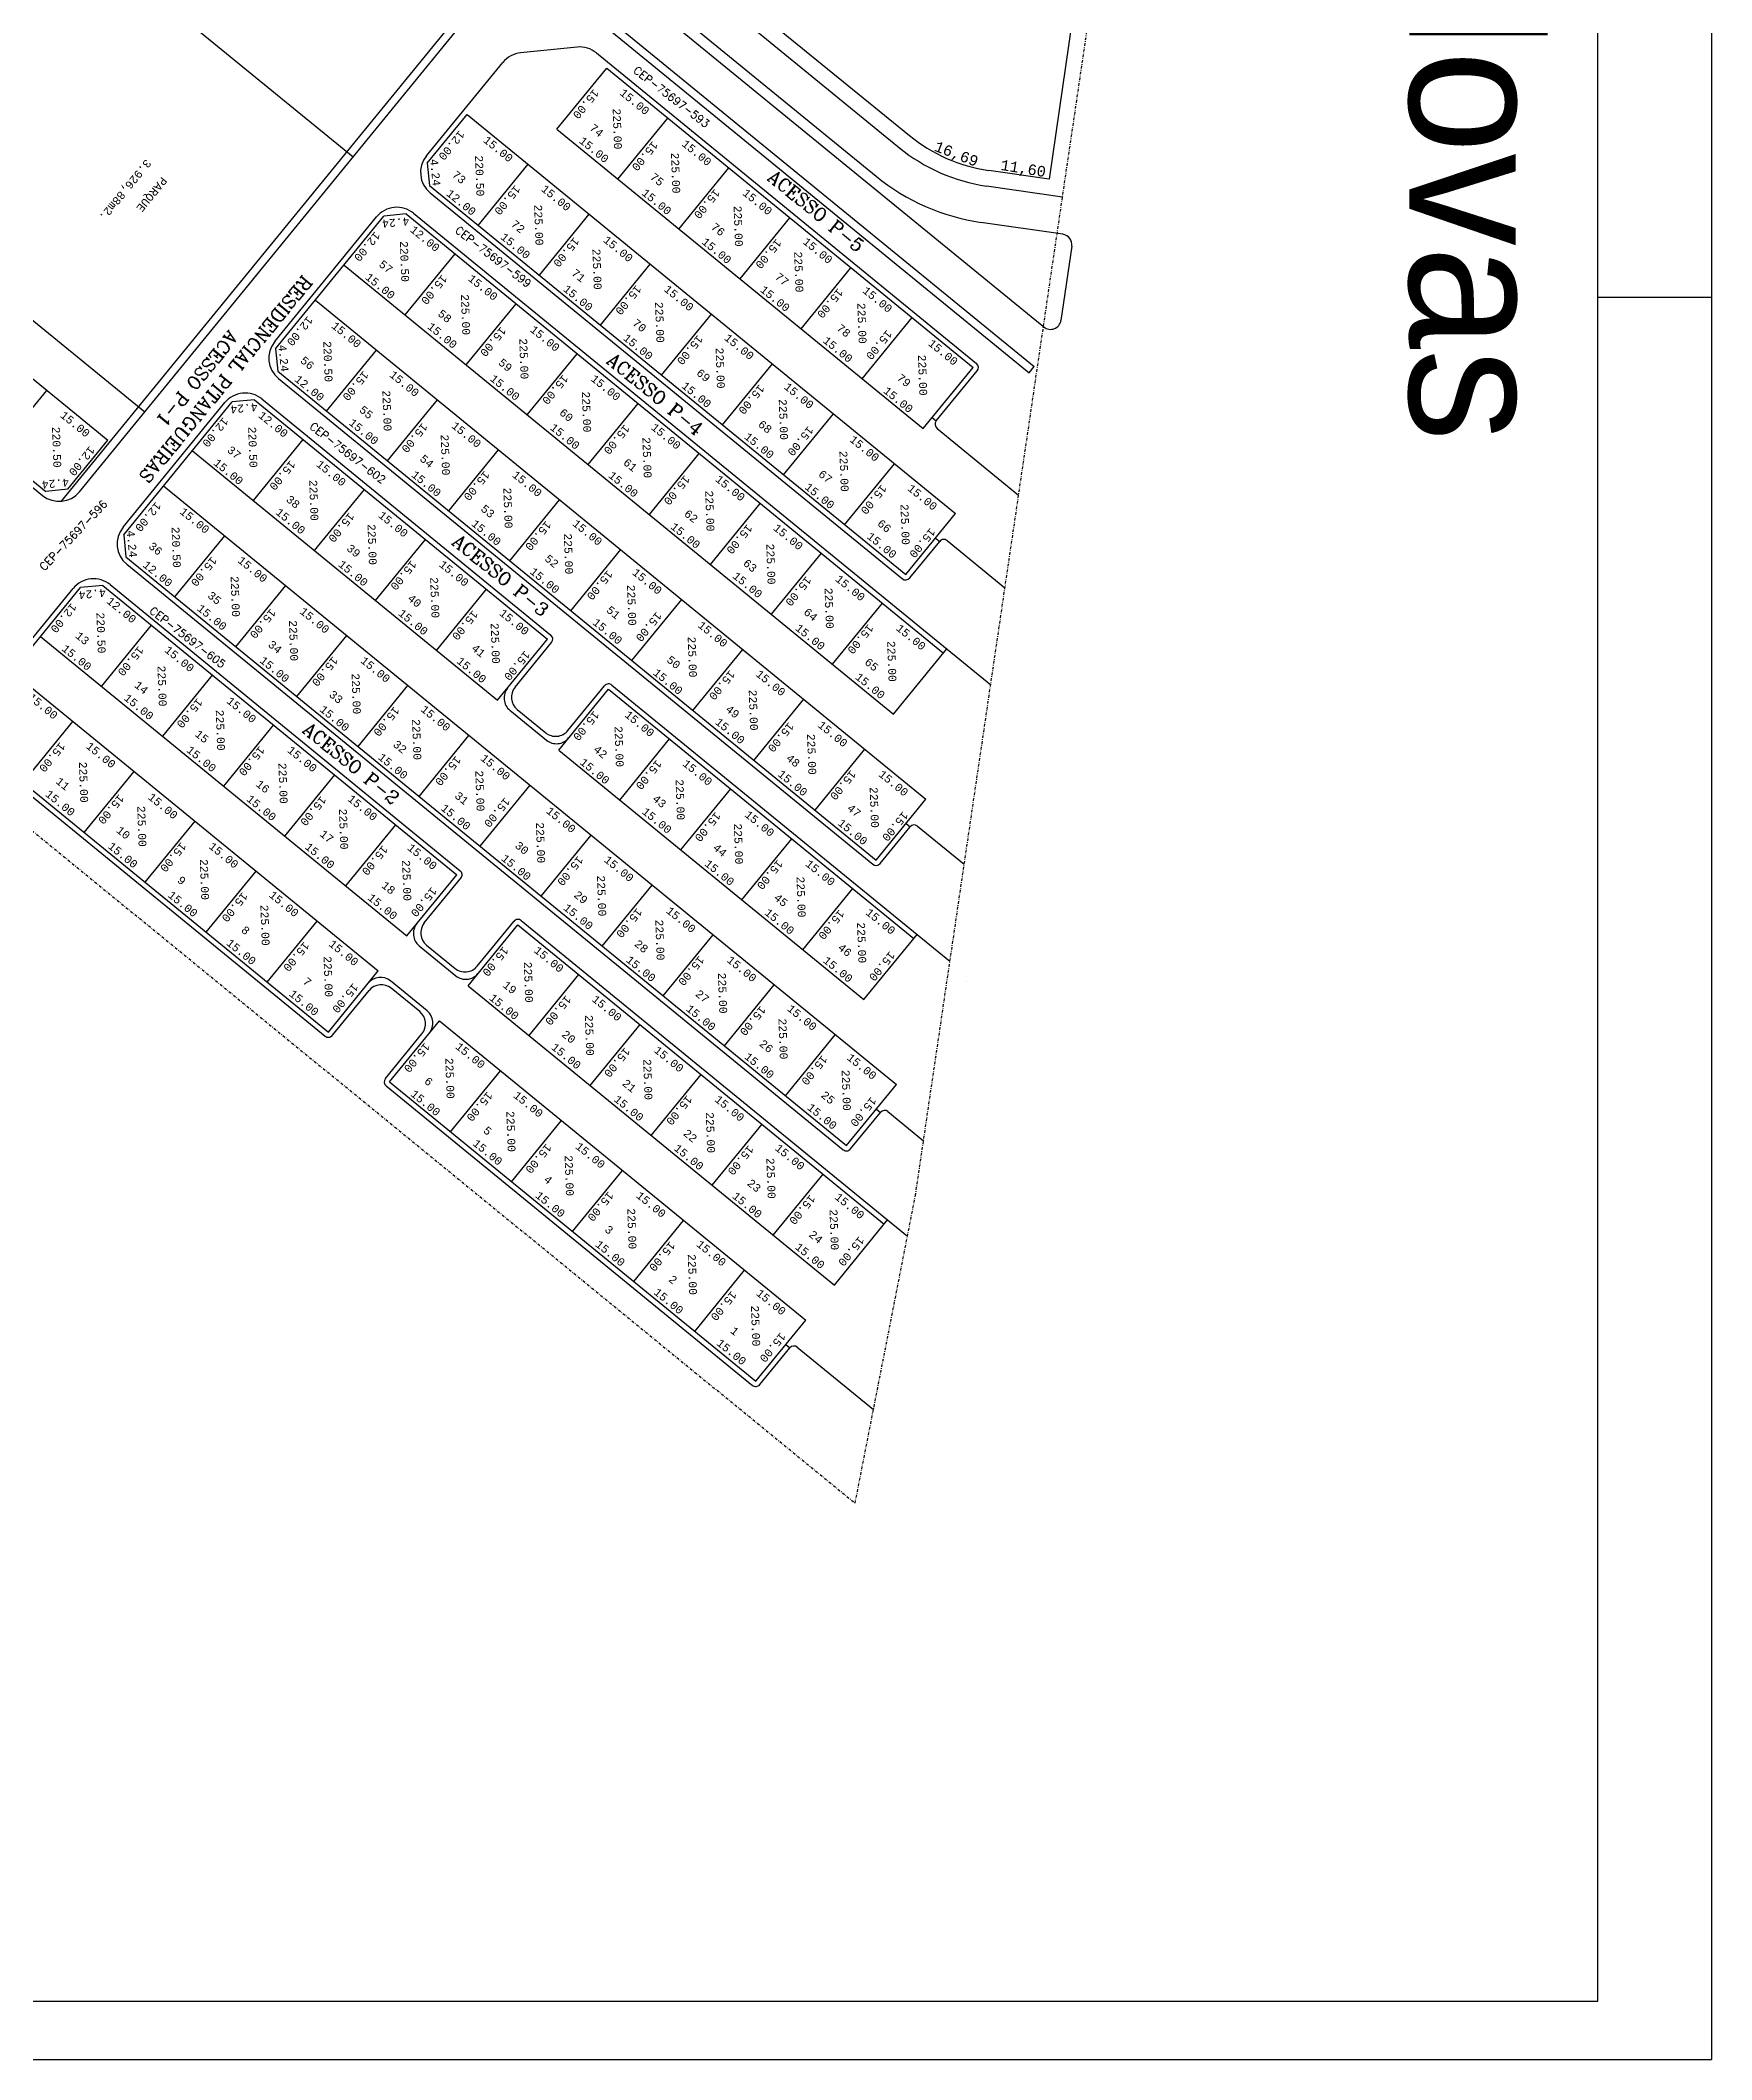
# Model space of a CAD drawing. Extents: x 8330 to 9134, y -11383 to -10245.
# Drawn here: x 8816.5 to 9134.4, y -11383.3 to -10999.2 of the extents above; entities that cross this region are included whole.
import ezdxf
from ezdxf.enums import TextEntityAlignment as Align

# ---------------------------------------------------------------- set-up
doc = ezdxf.new("R2010")
doc.units = 0
doc.header["$MEASUREMENT"] = 0
doc.linetypes.add('DASHDOT', pattern=[1, 0.5, -0.25, 0, -0.25])
doc.layers.get('0').update_dxf_attribs({"linetype": 'CONTINUOUS'})
for name, color, linetype in [('AREAS', 1, 'CONTINUOUS'), ('CEP', 6, 'CONTINUOUS'), ('LIMITES', 52, 'CONTINUOUS'), ('LOTES', 132, 'CONTINUOUS'), ('METRAGENS', 40, 'CONTINUOUS'), ('MOVEIS', 10, 'CONTINUOUS'), ('N_LOTE', 160, 'CONTINUOUS'), ('QUADRAS', 1, 'CONTINUOUS'), ('RUA', 160, 'CONTINUOUS'), ('SELO', 171, 'CONTINUOUS')]:
    doc.layers.add(name, color=color, linetype=linetype)
doc.styles.add('MONOTXT', font='MONOTXT', dxfattribs={"height": 0.2})
doc.styles.add('ROMANC', font='ROMANC', dxfattribs={"height": 0.2})
doc.styles.add('STYLE1', font='', dxfattribs={"height": 90})
doc.styles.get('STYLE1').set_extended_font_data('Futura XBlk BT')

msp = doc.modelspace()

# ---------------------------------------------------------------- linework, layer by layer
for p, q in [((9134.42366, -10245.26445), (9134.42366, -11383.29243)), ((9008.41064, -11025.59499), (8996.89828, -11023.92521)), ((9112.78753, -11048.01483), (9134.42366, -11048.01483)), ((8329.75741, -11383.29243), (9134.42366, -11383.29243))]:
    msp.add_line(p, q)
at = {"layer": 'LIMITES', "linetype": 'DASHDOT'}
for p, q in [((8423.06429, -10829.32276), (8971.48445, -11277.44517)), ((8982.96034, -11218.94619), (9021.61829, -10956.52127)), ((8894.02987, -11156.53414), (8894.02987, -11156.53413)), ((8992.58822, -11178.15452), (8992.58822, -11178.15451)), ((8971.48445, -11277.44517), (8982.96034, -11218.94619)), ((8975.33788, -11222.97213), (8975.33788, -11222.97212))]:
    msp.add_line(p, q, dxfattribs=at)
at = {"layer": 'LOTES', "linetype": 'Continuous'}
for p, q in [((8926.36352, -11025.58601), (8935.85464, -11013.9706)), ((8899.8027, -11034.3853), (8909.29381, -11022.76991)), ((8937.97895, -11035.07715), (8947.47007, -11023.46174)), ((8911.41813, -11043.87645), (8920.90925, -11032.26104)), ((8949.59438, -11044.56829), (8959.0855, -11032.95288)), ((8885.88234, -11051.42127), (8895.37344, -11039.80589)), ((8923.03356, -11053.36759), (8932.52468, -11041.75218)), ((8961.20981, -11054.05942), (8970.70092, -11042.44403)), ((8897.49777, -11060.91242), (8906.98888, -11049.29702)), ((8934.64899, -11062.85873), (8944.14011, -11051.24332)), ((8972.82523, -11063.55057), (8982.31635, -11051.93516)), ((8870.93694, -11069.71175), (8880.42807, -11058.09633)), ((8909.1132, -11070.40356), (8918.60431, -11058.78816)), ((8946.26442, -11072.34986), (8955.75553, -11060.73447)), ((8808.23161, -11077.38723), (8817.72274, -11065.77181)), ((8882.55238, -11079.20288), (8892.04351, -11067.58746)), ((8920.72863, -11079.8947), (8930.21974, -11068.27931)), ((8957.87984, -11081.84101), (8967.37096, -11070.2256)), ((8857.0166, -11086.74769), (8866.5077, -11075.13231)), ((8894.16781, -11088.69402), (8903.65894, -11077.0786)), ((8932.34405, -11089.38585), (8941.83517, -11077.77045)), ((8969.49527, -11091.33215), (8978.98639, -11079.71674)), ((8868.63203, -11096.23884), (8878.12314, -11084.62344)), ((8905.78324, -11098.18516), (8915.27437, -11086.56974)), ((8943.95948, -11098.877), (8953.45059, -11087.2616)), ((8842.0712, -11105.03817), (8851.56233, -11093.42275)), ((8880.24746, -11105.72998), (8889.73857, -11094.11458)), ((8917.39868, -11107.67628), (8926.88979, -11096.06089)), ((8955.57491, -11108.36814), (8965.06603, -11096.75273)), ((8853.68664, -11114.5293), (8863.17777, -11102.91388)), ((8891.86289, -11115.22112), (8901.354, -11103.60573)), ((8929.01409, -11117.16744), (8938.50522, -11105.55202)), ((8967.19034, -11117.85928), (8976.68146, -11106.24387)), ((8828.15083, -11122.07415), (8837.64196, -11110.45873)), ((8865.30207, -11124.02044), (8874.7932, -11112.40502)), ((8940.62952, -11126.65858), (8950.12065, -11115.04316)), ((8839.76627, -11131.56528), (8849.2574, -11119.94986)), ((8876.9175, -11133.51158), (8886.40863, -11121.89616)), ((8952.24496, -11136.14971), (8961.73609, -11124.53429)), ((8813.20546, -11140.36456), (8822.69659, -11128.74914)), ((8851.3817, -11141.05642), (8860.87283, -11129.441)), ((8888.53294, -11143.0027), (8898.02405, -11131.38731)), ((8926.7092, -11143.69451), (8936.20031, -11132.07911)), ((8963.86039, -11145.64085), (8973.35152, -11134.02543)), ((8824.8209, -11149.85569), (8834.31203, -11138.24027)), ((8862.99713, -11150.54756), (8872.48826, -11138.93215)), ((8900.14835, -11152.49386), (8909.63948, -11140.87844)), ((8938.32463, -11153.18565), (8947.81575, -11141.57024)), ((8836.43633, -11159.34683), (8845.92746, -11147.73141)), ((8874.61257, -11160.03868), (8884.10368, -11148.42329)), ((8911.76378, -11161.985), (8921.25491, -11150.36958)), ((8949.94006, -11162.67679), (8959.43118, -11151.06138)), ((8848.05176, -11168.83797), (8857.54289, -11157.22255)), ((8923.37922, -11171.47613), (8932.87035, -11159.86071)), ((8961.55549, -11172.16793), (8971.04661, -11160.55252)), ((8859.6672, -11178.32909), (8869.15832, -11166.71369)), ((8934.99465, -11180.96727), (8944.48578, -11169.35185)), ((8909.45884, -11188.51214), (8918.94997, -11176.89672)), ((8946.61008, -11190.45841), (8956.10121, -11178.843)), ((8921.07428, -11198.00327), (8930.56541, -11186.38785)), ((8958.22552, -11199.94953), (8967.71663, -11188.33414)), ((8894.51347, -11206.80255), (8904.0046, -11195.18713)), ((8932.68971, -11207.49441), (8942.18084, -11195.87899)), ((8906.12891, -11216.29368), (8915.62004, -11204.67826)), ((8944.30514, -11216.98555), (8953.79627, -11205.37013)), ((8917.74434, -11225.78482), (8927.23547, -11214.1694)), ((8955.92058, -11226.47667), (8965.4117, -11214.86127)), ((8929.35977, -11235.27596), (8938.8509, -11223.66054)), ((8940.97521, -11244.76708), (8950.46633, -11233.15168))]:
    msp.add_line(p, q, dxfattribs=at)
at = {"layer": 'MOVEIS'}
for p, q in [((9112.78753, -11372.17809), (9112.78753, -10280.13104)), ((8353.82184, -11372.17809), (9112.78753, -11372.17809))]:
    msp.add_line(p, q, dxfattribs=at)
at = {"layer": 'QUADRAS', "linetype": 'Continuous'}
for p, q in [((8847.19823, -10911.16754), (8980.29751, -11019.92501)), ((8855.62958, -10929.69226), (9007.40564, -11053.71084)), ((8856.90138, -10928.13581), (8975.47895, -11025.02739)), ((8892.46072, -10944.27803), (8981.8064, -11017.28374)), ((9018.88793, -10953.35909), (9008.41064, -11025.59499)), ((8820.50596, -11086.86234), (8903.98408, -10984.70013)), ((8827.95937, -10982.12509), (8875.96984, -11021.35515)), ((8823.9267, -11085.04644), (8905.14567, -10985.64928)), ((8920.4668, -10991.71149), (9005.56326, -11061.24511)), ((8923.83091, -10996.39742), (9004.61415, -11062.40665)), ((8918.60652, -11000.47664), (8907.85473, -11001.55877)), ((8889.93806, -11021.17105), (8904.4836, -11003.36992)), ((8922.27094, -11001.57969), (8994.56454, -11060.65192)), ((8914.74809, -11016.09486), (8924.2392, -11004.47947)), ((8924.23924, -11004.47942), (8993.92509, -11061.42081)), ((8890.08549, -11022.57104), (8897.67838, -11013.27869)), ((8897.67839, -11013.2787), (8990.60183, -11089.20787)), ((8914.74809, -11016.09486), (8984.44065, -11073.04172)), ((8890.08549, -11022.57104), (8890.51033, -11026.79237)), ((8890.51033, -11026.79237), (8981.11069, -11100.8233)), ((9010.94236, -11028.99358), (8996.46766, -11026.89414)), ((8788.33069, -11030.62339), (8836.34114, -11069.85344)), ((8890.65195, -11028.19947), (8980.47796, -11101.59767)), ((8861.07811, -11056.49037), (8880.45269, -11032.77937)), ((8861.21975, -11057.89746), (8881.85977, -11032.63777)), ((8886.08112, -11032.21291), (8881.85981, -11032.63777)), ((8886.08112, -11032.21291), (8988.29691, -11115.73499)), ((8887.48821, -11032.07126), (8997.27409, -11121.77898)), ((9010.99952, -11036.0751), (8995.43254, -11033.81724)), ((8782.87644, -11037.2984), (8829.33816, -11075.26296)), ((9012.69172, -11038.34146), (9010.64603, -11052.44563)), ((8874.2669, -11041.93012), (8978.80576, -11127.35043)), ((8772.75255, -11049.6882), (8816.89118, -11085.75453)), ((8773.3853, -11048.91384), (8817.52389, -11084.98015)), ((8868.81265, -11048.60512), (8984.96695, -11143.51658)), ((8861.21975, -11057.89746), (8861.64459, -11062.11879)), ((8984.44066, -11073.04171), (8993.93178, -11061.4263)), ((9004.61415, -11062.40665), (9005.56326, -11061.24511)), ((8861.64459, -11062.11879), (8975.47581, -11155.13201)), ((8861.78622, -11063.52589), (8974.84307, -11155.90637)), ((8986.92342, -11071.58368), (8994.70616, -11062.05902)), ((8832.21237, -11091.81679), (8851.58696, -11068.10579)), ((8832.35401, -11093.22388), (8852.99405, -11067.96419)), ((8857.21538, -11067.53933), (8852.99407, -11067.96419)), ((8857.21538, -11067.53933), (8912.96327, -11113.09178)), ((8858.62248, -11067.39769), (8913.60221, -11112.32246)), ((8986.14906, -11070.95094), (8986.92342, -11071.58368)), ((8987.06505, -11072.99078), (9002.59212, -11085.6782)), ((8821.74524, -11084.55531), (8829.33816, -11075.26296)), ((8845.40116, -11077.25654), (8903.4783, -11124.71227)), ((8821.74524, -11084.55531), (8817.52396, -11084.98014)), ((8839.94691, -11083.93154), (8979.33206, -11197.82528)), ((8981.1107, -11100.82329), (8990.60183, -11089.20787)), ((8832.35401, -11093.22388), (8832.77885, -11097.44521)), ((8981.88506, -11101.45605), (8987.57974, -11094.48679)), ((8986.80538, -11093.85404), (8987.57974, -11094.48678)), ((8988.98685, -11094.34517), (8999.99083, -11103.33669)), ((8832.77885, -11097.44521), (8969.84092, -11209.44071)), ((8832.92047, -11098.85231), (8969.20818, -11210.21507)), ((8803.34666, -11127.1432), (8822.72123, -11103.43222)), ((8803.48827, -11128.55032), (8824.12833, -11103.29061)), ((8828.34964, -11102.86575), (8824.12833, -11103.29061)), ((8828.34964, -11102.86575), (8895.71915, -11157.9144)), ((8829.75675, -11102.72412), (8896.35189, -11157.14003)), ((8816.53542, -11112.58296), (8886.228, -11169.52983)), ((8903.47831, -11124.71226), (8912.96942, -11113.09687)), ((8906.78369, -11122.24751), (8913.74383, -11113.72957)), ((8978.80577, -11127.35042), (8988.92966, -11114.96062)), ((8811.08118, -11119.25797), (8880.77375, -11176.20483)), ((8915.09377, -11134.20336), (8924.58488, -11122.58796)), ((8916.85038, -11130.47316), (8923.81053, -11121.9552)), ((8924.58489, -11122.58795), (8982.66203, -11170.04367)), ((8925.21764, -11121.81358), (8989.52798, -11174.36254)), ((8905.79691, -11126.60675), (8912.77068, -11132.30513)), ((8907.20854, -11126.46882), (8912.62907, -11130.89802)), ((8803.91311, -11132.7716), (8871.28261, -11187.82025)), ((8804.05475, -11134.17872), (8870.64987, -11188.59461)), ((8915.09377, -11134.20336), (8973.17091, -11181.65907)), ((8975.47582, -11155.13199), (8984.96695, -11143.51658)), ((8976.25017, -11155.76475), (8981.94486, -11148.79549)), ((8981.1705, -11148.16275), (8981.94486, -11148.79549)), ((8983.35196, -11148.65387), (8992.24472, -11155.92028)), ((8886.22797, -11169.52987), (8895.71911, -11157.91443)), ((8889.53334, -11167.06512), (8896.49351, -11158.54713)), ((8897.8434, -11179.02101), (8907.33454, -11167.40557)), ((8899.60004, -11175.29076), (8906.56019, -11166.77281)), ((8907.33455, -11167.40556), (8977.02712, -11224.35242)), ((8907.9673, -11166.63119), (8981.44496, -11226.67091)), ((8973.17091, -11181.65907), (8983.29478, -11169.2693)), ((8888.54657, -11171.42436), (8895.52034, -11177.12274)), ((8889.9582, -11171.28643), (8895.37872, -11175.71563)), ((8871.2826, -11187.82026), (8880.77374, -11176.20484)), ((8872.05698, -11188.45299), (8879.01714, -11179.93502)), ((8890.06609, -11183.79776), (8883.09682, -11178.10305)), ((8888.65899, -11183.93937), (8883.23846, -11179.51016)), ((8897.84343, -11179.02097), (8967.536, -11235.96782)), ((8882.12367, -11196.67866), (8889.08385, -11188.16068)), ((8882.89803, -11197.31142), (8892.38917, -11185.69598)), ((8892.38918, -11185.69597), (8962.08175, -11242.64283)), ((8882.26529, -11198.08577), (8951.95787, -11255.03262)), ((8882.89804, -11197.31141), (8952.59061, -11254.25826)), ((8969.84094, -11209.44068), (8979.33206, -11197.82528)), ((8970.61529, -11210.07345), (8976.30997, -11203.10419)), ((8975.53561, -11202.47145), (8976.30997, -11203.10419)), ((8977.71707, -11202.96258), (8984.4986, -11208.50387)), ((8967.536, -11235.96782), (8977.65987, -11223.57805)), ((8952.59063, -11254.25823), (8962.08175, -11242.64283)), ((8953.36497, -11254.891), (8959.05966, -11247.92174)), ((8958.2853, -11247.289), (8959.05966, -11247.92174)), ((8960.46676, -11247.78012), (8974.97785, -11259.63735))]:
    msp.add_line(p, q, dxfattribs=at)
for centre, radius, start, end in [((8919.10723, -11005.4515), 5, 50.7472194, 95.7472833), ((8908.35542, -11006.53363), 5, 95.7471111, 140.7472722), ((9001.32652, -10993.39468), 33.85, 230.7472083, 261.7471861), ((9001.32652, -10993.39468), 30.85, 230.7472083, 261.7471861), ((8893.81566, -11024.32766), 5, 140.7473722, 230.7472694), ((9001.32652, -10993.39468), 40.85, 230.7472083, 261.7471861), ((8884.3245, -11035.94307), 5, 50.7472694, 140.7473389), ((9010.71243, -11038.05438), 2, 351.7472944, 81.7470972), ((9008.66674, -11052.15855), 2, 230.7471889, 351.7472833), ((8864.94993, -11059.65408), 5, 140.7473028, 230.7472972), ((8993.9318, -11061.42628), 1, 320.7472306, 50.7472111), ((8855.45877, -11071.2695), 5, 50.7472722, 140.7472778), ((8987.69779, -11072.21642), 1, 140.7474306, 230.7474306), ((8820.0549, -11081.88273), 5, 230.7472167, 320.7472), ((8836.08418, -11094.9805), 5, 140.7472917, 230.7472306), ((8988.3541, -11095.11953), 1, 50.7471722, 140.7472056), ((8826.59304, -11106.59593), 5, 50.7472222, 140.7472444), ((8981.1107, -11100.8233), 1, 230.7472861, 320.7470361), ((8912.96946, -11113.09682), 1, 320.7473056, 50.7470972), ((8907.69966, -11124.28736), 3, 140.7472278, 230.866425), ((8909.10677, -11124.14573), 3, 140.7472833, 230.7472056), ((8924.58489, -11122.58794), 1, 50.7472194, 140.7473333), ((8914.52729, -11128.57493), 3, 230.7472417, 320.7472472), ((8914.66892, -11129.98204), 3, 230.7471028, 320.7473), ((8982.71922, -11149.42824), 1, 50.7471833, 140.7471194), ((8895.71915, -11157.91439), 1, 320.74735, 50.7473694), ((8975.47581, -11155.13201), 1, 230.7473778, 320.7471806), ((8890.44932, -11169.10497), 3, 140.7472278, 230.866425), ((8891.85643, -11168.96334), 3, 140.747275, 230.747125), ((8907.33456, -11167.40555), 1, 50.7472306, 140.7473417), ((8897.27695, -11173.39254), 3, 230.7472639, 320.7474194), ((8897.41858, -11174.79965), 3, 230.7471028, 320.7473), ((8881.1986, -11180.42614), 3, 50.747425, 140.7470611), ((8881.34023, -11181.83325), 3, 50.7471944, 140.7471611), ((8886.76076, -11186.26245), 3, 320.7473278, 50.7470944), ((8888.16786, -11186.12085), 3, 320.7474194, 50.7472528), ((8871.28262, -11187.82025), 1, 230.7471556, 320.7471583), ((8882.89804, -11197.31141), 1, 140.7472667, 230.7470306), ((8977.08433, -11203.73694), 1, 50.7473056, 140.7470667), ((8969.84092, -11209.44071), 1, 230.7471528, 320.7473056), ((8959.83402, -11248.55448), 1, 50.7471444, 140.7471194), ((8952.59061, -11254.25825), 1, 230.7472278, 320.7473028)]:
    msp.add_arc(centre, radius, start, end, dxfattribs=at)

# ---------------------------------------------------------------- texts
at = {"layer": 'AREAS', "linetype": 'Continuous', "style": 'MONOTXT'}
for s, rotation, p in [('225.00', 271.9987528, (8925.36532, -11012.16952)), ('3.926,88m2.', 230.7472389, (8836.58259, -11021.67768)), ('220.50', 271.9987528, (8899.17843, -11021.09919)), ('225.00', 271.9987528, (8936.45726, -11020.5682)), ('225.00', 271.9987528, (8910.41993, -11030.45996)), ('225.00', 271.9987528, (8948.37176, -11030.67366)), ('220.50', 271.9987528, (8884.88543, -11037.39048)), ('225.00', 271.9987528, (8921.51187, -11038.85864)), ('225.00', 271.9987528, (8959.88577, -11039.37836)), ('225.00', 271.9987528, (8896.49956, -11047.49594)), ('225.00', 271.9987528, (8933.42637, -11048.9641)), ('225.00', 271.9987528, (8971.90305, -11049.15239)), ('220.50', 271.9987528, (8870.31269, -11056.42561)), ('225.00', 271.9987528, (8907.5915, -11055.89462)), ('225.00', 271.9987528, (8944.94038, -11057.6688)), ('225.00', 271.9987528, (8983.44377, -11059.01089)), ('225.00', 271.9987528, (8881.55419, -11065.78638)), ('225.00', 271.9987528, (8919.506, -11066.00008)), ('225.00', 271.9987528, (8956.95766, -11067.44283)), ('220.50', 271.9987528, (8818.70693, -11072.70786)), ('220.50', 271.9987528, (8856.01969, -11072.7169)), ('225.00', 271.9987528, (8892.64613, -11074.18506)), ('225.00', 271.9987528, (8931.02001, -11074.70478)), ('225.00', 271.9987528, (8968.49838, -11077.30133)), ('225.00', 271.9987528, (8867.63382, -11082.82236)), ('225.00', 271.9987528, (8904.56063, -11084.29052)), ('225.00', 271.9987528, (8942.96258, -11084.84619)), ('225.00', 271.9987528, (8980.11251, -11087.40679)), ('220.50', 271.9987528, (8841.44695, -11091.75203)), ('225.00', 271.9987528, (8878.72576, -11091.22104)), ('225.00', 271.9987528, (8916.07464, -11092.99522)), ('225.00', 271.9987528, (8954.57671, -11094.95165)), ('225.00', 271.9987528, (8852.68845, -11101.1128)), ('225.00', 271.9987528, (8890.64026, -11101.3265)), ('225.00', 271.9987528, (8928.09192, -11102.76925)), ('225.00', 271.9987528, (8965.66865, -11103.35033)), ('220.50', 271.9987528, (8827.15395, -11108.04332)), ('225.00', 271.9987528, (8863.78039, -11109.51148)), ('225.00', 271.9987528, (8902.15427, -11110.0312)), ('225.00', 271.9987528, (8939.63264, -11112.62775)), ('225.00', 271.9987528, (8977.58315, -11113.45579)), ('225.00', 271.9987528, (8838.76808, -11118.14878)), ('225.00', 271.9987528, (8875.69489, -11119.61694)), ('225.00', 271.9987528, (8951.24677, -11122.73321)), ('225.00', 271.9987528, (8849.86002, -11126.54746)), ('225.00', 271.9987528, (8887.2089, -11128.32164)), ('225.00', 271.9987528, (8925.7123, -11129.6637)), ('225.00', 271.9987528, (8962.33871, -11131.13189)), ('225.00', 271.9987528, (8823.82271, -11136.43919)), ('225.00', 271.9987528, (8861.77452, -11136.65292)), ('225.00', 271.9987528, (8899.22618, -11138.09567)), ('225.00', 271.9987528, (8937.32643, -11139.76916)), ('225.00', 271.9987528, (8974.25321, -11141.23735)), ('225.00', 271.9987528, (8834.91465, -11144.83787)), ('225.00', 271.9987528, (8873.28853, -11145.35762)), ('225.00', 271.9987528, (8910.7669, -11147.95417)), ('225.00', 271.9987528, (8948.41837, -11148.16784)), ('225.00', 271.9987528, (8846.82915, -11154.94333)), ('225.00', 271.9987528, (8885.30581, -11155.13165)), ('225.00', 271.9987528, (8922.38103, -11158.05963)), ('225.00', 271.9987528, (8960.33287, -11158.2733)), ('225.00', 271.9987528, (8858.34316, -11163.64803)), ('225.00', 271.9987528, (8933.47297, -11166.45831)), ('225.00', 271.9987528, (8971.84688, -11166.978)), ('225.00', 271.9987528, (8870.36044, -11173.42206)), ('225.00', 271.9987528, (8908.46196, -11174.48131)), ('225.00', 271.9987528, (8945.38747, -11176.56377)), ('225.00', 271.9987528, (8920.07609, -11184.58677)), ('225.00', 271.9987528, (8956.90148, -11185.26847)), ('225.00', 271.9987528, (8893.51659, -11192.77172)), ('225.00', 271.9987528, (8931.16803, -11192.98545)), ('225.00', 271.9987528, (8968.91876, -11195.0425)), ('225.00', 271.9987528, (8905.13072, -11202.87718)), ('225.00', 271.9987528, (8943.08253, -11203.09091)), ('225.00', 271.9987528, (8916.22266, -11211.27586)), ('225.00', 271.9987528, (8954.59654, -11211.79561)), ('225.00', 271.9987528, (8928.13716, -11221.38132)), ('225.00', 271.9987528, (8966.61382, -11221.56964)), ('225.00', 271.9987528, (8939.65117, -11230.08602)), ('225.00', 271.9987528, (8951.66845, -11239.86005))]:
    msp.add_text(s, height=1.5, rotation=rotation, dxfattribs=at).set_placement(p)
at = {"layer": 'CEP', "linetype": 'Continuous', "style": 'ROMANC'}
for s, rotation, p in [('CEP-75697-593', 322.3256083, (8929.15031, -11005.17586)), ('CEP-75697-599', 322.3256083, (8895.24862, -11035.58371)), ('CEP-75697-602', 322.3256083, (8867.57377, -11072.90245)), ('CEP-75697-596', 46.309842, (8817.24574, -11100.197)), ('CEP-75697-605', 322.3256083, (8837.09727, -11107.97752))]:
    msp.add_text(s, height=1.5, rotation=rotation, dxfattribs=at).set_placement(p)
at = {"layer": 'METRAGENS', "linetype": 'Continuous', "style": 'MONOTXT'}
for s, rotation, p in [('15.00', 230.7472389, (8921.77529, -11008.32694)), ('15.00 ', 320.7472222, (8926.56631, -11009.39064)), ('12.00', 230.7472389, (8896.21961, -11016.19531)), ('15.00 ', 320.7472222, (8900.60056, -11018.38998)), ('15.00 ', 320.7472222, (8918.83603, -11018.51647)), ('15.00', 230.7472389, (8932.98894, -11018.2323)), ('15.00 ', 320.7472222, (8938.37371, -11019.09589)), ('PARQUE', 230.7472389, (8839.56362, -11025.02877)), ('15.00', 230.7472389, (8906.8299, -11026.61738)), ('15.00 ', 320.7472222, (8911.62092, -11027.68108)), ('15.00', 230.7472389, (8944.80331, -11027.33722)), ('12.00 ', 320.7472222, (8893.5668, -11028.5328)), ('15.00 ', 320.7472222, (8930.75053, -11028.42183)), ('15.00 ', 320.7472222, (8949.92952, -11028.4497)), ('12.00 ', 320.7472222, (8886.68019, -11035.42596)), ('12.00', 230.7472389, (8880.14813, -11035.45487)), ('15.00 ', 320.7472222, (8903.89064, -11036.80691)), ('15.00', 230.7472389, (8918.04355, -11036.52274)), ('15.00 ', 320.7472222, (8923.42832, -11037.38633)), ('15.00 ', 320.7472222, (8942.16442, -11037.72686)), ('15.00', 230.7472389, (8956.50805, -11036.83937)), ('15.00 ', 320.7472222, (8961.39477, -11037.70596)), ('15.00 ', 320.7472222, (8878.15591, -11044.45175)), ('15.00', 230.7472389, (8892.90953, -11043.65336)), ('15.00 ', 320.7472222, (8897.70055, -11044.71706)), ('15.00 ', 320.7472222, (8915.80514, -11046.71227)), ('15.00', 230.7472389, (8929.85792, -11045.62766)), ('15.00 ', 320.7472222, (8934.98413, -11046.74014)), ('15.00 ', 320.7472222, (8953.27794, -11046.83178)), ('15.00', 230.7472389, (8968.2223, -11046.24445)), ('15.00 ', 320.7472222, (8972.75995, -11047.01455)), ('12.00', 230.7472389, (8867.35387, -11051.52173)), ('15.00 ', 320.7472222, (8871.73482, -11053.7164)), ('15.00 ', 320.7472222, (8889.97027, -11053.84289)), ('15.00', 230.7472389, (8904.12318, -11053.55872)), ('15.00 ', 320.7472222, (8909.50795, -11054.42231)), ('15.00', 230.7472389, (8977.53801, -11054.15675)), ('15.00 ', 320.7472222, (8927.21903, -11056.0173)), ('15.00', 230.7472389, (8941.56266, -11055.12981)), ('15.00 ', 320.7472222, (8946.44938, -11055.9964)), ('15.00 ', 320.7472222, (8965.21422, -11056.50931)), ('15.00 ', 320.7472222, (8985.23853, -11057.04637)), ('12.00 ', 320.7472222, (8864.70106, -11063.85922)), ('15.00', 230.7472389, (8877.96416, -11061.9438)), ('15.00 ', 320.7472222, (8882.75518, -11063.0075)), ('15.00 ', 320.7472222, (8901.88477, -11063.74825)), ('15.00', 230.7472389, (8915.93755, -11062.66364)), ('15.00 ', 320.7472222, (8921.06376, -11063.77612)), ('15.00 ', 320.7472222, (8938.33255, -11065.12222)), ('15.00', 230.7472389, (8953.27691, -11064.53489)), ('15.00 ', 320.7472222, (8957.81456, -11065.30499)), ('15.00 ', 320.7472222, (8976.71425, -11066.07216)), ('15.00 ', 320.7472222, (8820.12517, -11070.71106)), ('12.00', 230.7472389, (8851.28239, -11070.78129)), ('12.00 ', 320.7472222, (8857.81445, -11070.75238)), ('15.00 ', 320.7472222, (8875.0249, -11072.13333)), ('15.00', 230.7472389, (8889.17781, -11071.84916)), ('15.00 ', 320.7472222, (8894.56258, -11072.71275)), ('15.00 ', 320.7472222, (8913.29866, -11073.05328)), ('15.00', 230.7472389, (8927.64229, -11072.16579)), ('15.00 ', 320.7472222, (8932.52901, -11073.03238)), ('15.00', 230.7472389, (8962.59262, -11072.44719)), ('12.00', 230.7472389, (8825.87426, -11076.24975)), ('15.00 ', 320.7472222, (8950.26883, -11074.79975)), ('15.00 ', 320.7472222, (8970.29314, -11075.33681)), ('15.00 ', 320.7472222, (8849.29017, -11079.77817)), ('15.00', 230.7472389, (8864.04379, -11078.97978)), ('15.00 ', 320.7472222, (8868.83481, -11080.04348)), ('15.00 ', 320.7472222, (8886.9394, -11082.03869)), ('15.00', 230.7472389, (8900.99218, -11080.95408)), ('15.00 ', 320.7472222, (8906.11839, -11082.06656)), ('15.00 ', 320.7472222, (8924.41218, -11082.1582)), ('15.00', 230.7472389, (8939.07219, -11081.80403)), ('15.00 ', 320.7472222, (8944.75734, -11082.88167)), ('15.00 ', 320.7472222, (8961.76886, -11084.3626)), ('15.00', 230.7472389, (8976.52248, -11083.56421)), ('15.00 ', 320.7472222, (8981.3135, -11084.62791)), ('12.00', 230.7472389, (8838.48813, -11086.84815)), ('15.00 ', 320.7472222, (8842.86908, -11089.04282)), ('15.00 ', 320.7472222, (8861.10453, -11089.16931)), ('15.00 ', 320.7472222, (8880.64221, -11089.74873)), ('15.00', 230.7472389, (8875.25744, -11088.88514)), ('15.00 ', 320.7472222, (8898.35329, -11091.34372)), ('15.00', 230.7472389, (8912.69692, -11090.45623)), ('15.00 ', 320.7472222, (8917.58364, -11091.32282)), ('15.00 ', 320.7472222, (8936.23306, -11091.90746)), ('15.00', 230.7472389, (8950.98668, -11091.10907)), ('15.00 ', 320.7472222, (8955.7777, -11092.17277)), ('15.00', 230.7472389, (8985.7817, -11091.8423)), ('15.00 ', 320.7472222, (8973.58322, -11093.75374)), ('12.00 ', 320.7472222, (8835.83532, -11099.18564)), ('15.00', 230.7472389, (8849.09842, -11097.27022)), ('15.00 ', 320.7472222, (8853.88944, -11098.33392)), ('15.00 ', 320.7472222, (8873.01903, -11099.07467)), ('15.00', 230.7472389, (8887.07181, -11097.99006)), ('15.00 ', 320.7472222, (8892.19802, -11099.10254)), ('15.00 ', 320.7472222, (8909.46681, -11100.44864)), ('15.00', 230.7472389, (8924.41117, -11099.86131)), ('15.00 ', 320.7472222, (8928.94882, -11100.63141)), ('15.00 ', 320.7472222, (8948.04742, -11101.2986)), ('15.00', 230.7472389, (8962.20033, -11101.01443)), ('15.00 ', 320.7472222, (8967.5851, -11101.87802)), ('12.00', 230.7472389, (8822.41665, -11106.10771)), ('12.00 ', 320.7472222, (8828.94871, -11106.0788)), ('15.00 ', 320.7472222, (8846.15916, -11107.45975)), ('15.00', 230.7472389, (8860.31207, -11107.17558)), ('15.00 ', 320.7472222, (8865.69684, -11108.03917)), ('15.00 ', 320.7472222, (8884.43292, -11108.3797)), ('15.00', 230.7472389, (8898.77655, -11107.49221)), ('15.00 ', 320.7472222, (8903.66327, -11108.3588)), ('15.00', 230.7472389, (8933.72688, -11107.77361)), ('15.00 ', 320.7472222, (8921.40309, -11110.12617)), ('15.00 ', 320.7472222, (8941.4274, -11110.66323)), ('15.00 ', 320.7472222, (8959.96192, -11111.20396)), ('15.00', 230.7472389, (8974.0147, -11110.11935)), ('15.00 ', 320.7472222, (8979.14091, -11111.23183)), ('15.00 ', 320.7472222, (8820.42443, -11115.10459)), ('15.00', 230.7472389, (8835.17805, -11114.3062)), ('15.00 ', 320.7472222, (8839.96907, -11115.3699)), ('15.00', 230.7472389, (8908.67896, -11115.17292)), ('15.00 ', 320.7472222, (8858.07366, -11117.36511)), ('15.00', 230.7472389, (8872.12644, -11116.2805)), ('15.00 ', 320.7472222, (8877.25265, -11117.39298)), ('15.00 ', 320.7472222, (8895.54644, -11117.48462)), ('15.00 ', 320.7472222, (8932.90312, -11119.68902)), ('15.00', 230.7472389, (8947.65674, -11118.89063)), ('15.00 ', 320.7472222, (8952.44776, -11119.95433)), ('15.00 ', 320.7472222, (8971.37581, -11120.50899)), ('15.00 ', 320.7472222, (8814.00334, -11124.36921)), ('15.00 ', 320.7472222, (8832.23879, -11124.49573)), ('15.00', 230.7472389, (8846.3917, -11124.21156)), ('15.00 ', 320.7472222, (8851.77647, -11125.07515)), ('15.00 ', 320.7472222, (8869.48755, -11126.67014)), ('15.00', 230.7472389, (8883.83118, -11125.78265)), ('15.00 ', 320.7472222, (8888.7179, -11126.64924)), ('15.00', 230.7472389, (8921.82191, -11126.62154)), ('15.00 ', 320.7472222, (8927.50706, -11127.69918)), ('15.00 ', 320.7472222, (8944.71748, -11129.08016)), ('15.00', 230.7472389, (8958.87039, -11128.79599)), ('15.00 ', 320.7472222, (8964.25516, -11129.65958)), ('15.00', 230.7472389, (8820.23268, -11132.59661)), ('15.00 ', 320.7472222, (8825.0237, -11133.66031)), ('15.00 ', 320.7472222, (8844.15329, -11134.40109)), ('15.00', 230.7472389, (8858.20607, -11133.31648)), ('15.00 ', 320.7472222, (8863.33228, -11134.42896)), ('15.00 ', 320.7472222, (8880.60107, -11135.77506)), ('15.00', 230.7472389, (8895.54543, -11135.18773)), ('15.00 ', 320.7472222, (8900.08308, -11135.95783)), ('15.00 ', 320.7472222, (8918.98278, -11136.72497)), ('15.00', 230.7472389, (8933.7364, -11135.92658)), ('15.00 ', 320.7472222, (8938.52742, -11136.99028)), ('15.00 ', 320.7472222, (8956.63198, -11138.98552)), ('15.00', 230.7472389, (8970.68476, -11137.90091)), ('15.00 ', 320.7472222, (8975.81097, -11139.01339)), ('15.00 ', 320.7472222, (8817.29342, -11142.78614)), ('15.00', 230.7472389, (8831.44633, -11142.50197)), ('15.00 ', 320.7472222, (8836.8311, -11143.36556)), ('15.00 ', 320.7472222, (8855.56718, -11143.70612)), ('15.00', 230.7472389, (8869.91081, -11142.81863)), ('15.00 ', 320.7472222, (8874.79753, -11143.68522)), ('15.00 ', 320.7472222, (8892.53735, -11145.45259)), ('15.00', 230.7472389, (8904.86114, -11143.10003)), ('15.00 ', 320.7472222, (8912.56166, -11145.98965)), ('15.00 ', 320.7472222, (8930.79714, -11146.11611)), ('15.00', 230.7472389, (8944.95005, -11145.83194)), ('15.00 ', 320.7472222, (8950.33482, -11146.69553)), ('15.00', 230.7472389, (8980.59795, -11145.74324)), ('15.00 ', 320.7472222, (8968.04587, -11148.29055)), ('15.00 ', 320.7472222, (8829.20792, -11152.6915)), ('15.00', 230.7472389, (8843.2607, -11151.60689)), ('15.00 ', 320.7472222, (8848.38691, -11152.71937)), ('15.00 ', 320.7472222, (8866.6807, -11152.81104)), ('15.00', 230.7472389, (8881.62506, -11152.22371)), ('15.00 ', 320.7472222, (8886.16271, -11152.99381)), ('15.00 ', 320.7472222, (8904.03738, -11155.01544)), ('15.00', 230.7472389, (8918.791, -11154.21705)), ('15.00 ', 320.7472222, (8923.58202, -11155.28075)), ('15.00 ', 320.7472222, (8942.71164, -11156.02147)), ('15.00', 230.7472389, (8956.76442, -11154.93686)), ('15.00 ', 320.7472222, (8961.89063, -11156.04934)), ('15.00 ', 320.7472222, (8840.62181, -11161.99653)), ('15.00', 230.7472389, (8854.96544, -11161.10904)), ('15.00 ', 320.7472222, (8859.85216, -11161.97563)), ('15.00 ', 320.7472222, (8878.61698, -11162.48857)), ('15.00', 230.7472389, (8890.94077, -11160.13601)), ('15.00 ', 320.7472222, (8915.85174, -11164.40658)), ('15.00', 230.7472389, (8930.00465, -11164.12241)), ('15.00 ', 320.7472222, (8935.38942, -11164.986)), ('15.00 ', 320.7472222, (8954.12553, -11165.3265)), ('15.00', 230.7472389, (8968.46916, -11164.43901)), ('15.00 ', 320.7472222, (8973.35588, -11165.3056)), ('15.00 ', 320.7472222, (8851.73533, -11171.10145)), ('15.00', 230.7472389, (8866.67969, -11170.51412)), ('15.00 ', 320.7472222, (8871.21734, -11171.28422)), ('15.00', 230.7472389, (8904.57157, -11171.43915)), ('15.00 ', 320.7472222, (8910.25672, -11172.51679)), ('15.00', 230.7472389, (8941.81902, -11173.22733)), ('15.00', 230.7472389, (8978.09869, -11172.347)), ('15.00 ', 320.7472222, (8927.76624, -11174.31194)), ('15.00 ', 320.7472222, (8946.94523, -11174.33981)), ('15.00 ', 320.7472222, (8965.23905, -11174.43142)), ('15.00 ', 320.7472222, (8863.67161, -11180.77898)), ('15.00', 230.7472389, (8875.9954, -11178.42642)), ('15.00 ', 320.7472222, (8901.73244, -11181.54258)), ('15.00', 230.7472389, (8916.48606, -11180.74419)), ('15.00 ', 320.7472222, (8921.27708, -11181.80789)), ('15.00 ', 320.7472222, (8939.18013, -11183.61697)), ('15.00', 230.7472389, (8953.52376, -11182.72948)), ('15.00 ', 320.7472222, (8958.41048, -11183.59607)), ('15.00', 230.7472389, (8889.6262, -11189.72956)), ('15.00 ', 320.7472222, (8895.31135, -11190.8072)), ('15.00 ', 320.7472222, (8913.5468, -11190.93372)), ('15.00', 230.7472389, (8927.69971, -11190.64955)), ('15.00 ', 320.7472222, (8933.08448, -11191.51314)), ('15.00 ', 320.7472222, (8950.29365, -11192.72189)), ('15.00', 230.7472389, (8965.23801, -11192.13456)), ('15.00 ', 320.7472222, (8969.77566, -11192.90466)), ('15.00 ', 320.7472222, (8886.78707, -11199.83299)), ('15.00', 230.7472389, (8901.54069, -11199.0346)), ('15.00 ', 320.7472222, (8906.33171, -11200.0983)), ('15.00 ', 320.7472222, (8925.4613, -11200.83908)), ('15.00', 230.7472389, (8939.51408, -11199.75447)), ('15.00 ', 320.7472222, (8944.64029, -11200.86695)), ('15.00', 230.7472389, (8974.55372, -11200.04686)), ('15.00 ', 320.7472222, (8962.22993, -11202.39942)), ('15.00 ', 320.7472222, (8898.60143, -11209.22413)), ('15.00', 230.7472389, (8912.75434, -11208.93996)), ('15.00 ', 320.7472222, (8918.13911, -11209.80355)), ('15.00 ', 320.7472222, (8936.87519, -11210.14411)), ('15.00', 230.7472389, (8951.21882, -11209.25662)), ('15.00 ', 320.7472222, (8956.10554, -11210.12321)), ('15.00 ', 320.7472222, (8910.51593, -11219.12949)), ('15.00', 230.7472389, (8924.56871, -11218.04488)), ('15.00 ', 320.7472222, (8929.69492, -11219.15736)), ('15.00 ', 320.7472222, (8947.98871, -11219.24903)), ('15.00', 230.7472389, (8962.93307, -11218.6617)), ('15.00 ', 320.7472222, (8967.47072, -11219.4318)), ('15.00', 230.7472389, (8972.24878, -11226.574)), ('15.00 ', 320.7472222, (8921.92982, -11228.43452)), ('15.00', 230.7472389, (8936.27345, -11227.54703)), ('15.00 ', 320.7472222, (8941.16017, -11228.41362)), ('15.00 ', 320.7472222, (8959.92499, -11228.92656)), ('15.00 ', 320.7472222, (8933.04334, -11237.53944)), ('15.00', 230.7472389, (8947.9877, -11236.95211)), ('15.00 ', 320.7472222, (8952.52535, -11237.72221)), ('15.00 ', 320.7472222, (8944.97962, -11247.21697)), ('15.00', 230.7472389, (8957.30341, -11244.86441))]:
    msp.add_text(s, height=1.5, rotation=rotation, dxfattribs=at).set_placement(p)
at = {"layer": 'METRAGENS', "color": 1, "linetype": 'Continuous', "style": 'MONOTXT'}
for s, rotation, p in [('16,69', 338.8063014, (8986.37009, -11020.13125)), ('11,60', 350.805554, (8999.0557, -11023.81694))]:
    msp.add_text(s, height=2, rotation=rotation, dxfattribs=at).set_placement(p)
at = {"layer": 'METRAGENS', "linetype": 'Continuous', "style": 'MONOTXT'}
for rotation, p in [(275.7480056, (8890.88623, -11024.39119)), (185.7473861, (8884.03644, -11033.09847)), (275.7480056, (8862.02049, -11059.71761)), (185.7473861, (8855.1707, -11068.42489)), (185.7473861, (8819.3015, -11082.7396)), (275.7480056, (8833.15475, -11095.04403)), (185.7473861, (8826.30496, -11103.75131))]:
    msp.add_text('4.24', height=1.5, rotation=rotation, dxfattribs=at).set_placement(p, align=Align.CENTER)
at = {"layer": 'N_LOTE', "linetype": 'Continuous', "style": 'MONOTXT'}
for s, p in [('74', (8920.82453, -11016.08034)), ('73  ', (8894.65854, -11024.97963)), ('75', (8932.33855, -11025.39235)), ('72', (8905.87914, -11034.37078)), ('76', (8943.93874, -11034.90444)), ('57   ', (8880.73817, -11042.01561)), ('71', (8917.39316, -11043.68279)), ('77', (8956.09789, -11044.38867)), ('58', (8891.95877, -11051.40676)), ('70', (8928.99335, -11053.19488)), ('78', (8967.8357, -11054.1627)), ('56  ', (8865.7928, -11060.30605)), ('59', (8903.47279, -11060.71877)), ('69', (8941.1525, -11062.67911)), ('79   ', (8979.29651, -11063.63602)), ('55', (8877.0134, -11069.6972)), ('60', (8915.07298, -11070.23086)), ('68', (8952.89031, -11072.45314)), ('37   ', (8851.87243, -11077.34203)), ('54', (8888.52742, -11079.00921)), ('61', (8927.23213, -11079.71509)), ('67   ', (8964.35112, -11081.92646)), ('38', (8863.09303, -11086.73318)), ('53', (8900.12761, -11088.5213)), ('62   ', (8938.81532, -11089.47132)), ('66', (8975.57172, -11091.31761)), ('36  ', (8836.92706, -11095.63247)), ('39', (8874.60705, -11096.04519)), ('52', (8912.28676, -11098.00553)), ('63', (8950.03592, -11098.86247)), ('35', (8848.14766, -11105.02362)), ('40', (8886.20724, -11105.55728)), ('51', (8924.02457, -11107.77956)), ('64', (8961.54994, -11108.17448)), ('13   ', (8823.00669, -11112.66845)), ('34', (8859.66168, -11114.33563)), ('41', (8898.36639, -11115.04151)), ('50   ', (8935.48538, -11117.25288)), ('65', (8973.15013, -11117.68657)), ('14', (8834.22729, -11122.0596)), ('33', (8871.26187, -11123.84772)), ('49', (8946.70598, -11126.64403)), ('15', (8845.74131, -11131.37161)), ('32', (8883.42102, -11133.33195)), ('42   ', (8921.56504, -11134.28883)), ('48', (8958.22, -11135.95604)), ('11', (8819.28192, -11140.35001)), ('16', (8857.3415, -11140.8837)), ('31', (8895.15883, -11143.10598)), ('43', (8932.78564, -11143.67998)), ('47', (8969.82019, -11145.46813)), ('10', (8830.79594, -11149.66202)), ('17', (8869.50065, -11150.36793)), ('30   ', (8906.61964, -11152.5793)), ('44', (8944.29966, -11152.99199)), ('9 ', (8842.39613, -11159.17411)), ('18', (8881.23846, -11160.14196)), ('29', (8917.84024, -11161.97045)), ('45', (8955.89985, -11162.50408)), ('8', (8854.55528, -11168.65834)), ('28', (8929.35426, -11171.28246)), ('46', (8968.059, -11171.98831)), ('7', (8866.29309, -11178.43237)), ('19   ', (8904.3147, -11179.10644)), ('27', (8940.95445, -11180.79455)), ('20', (8915.5353, -11188.49759)), ('26', (8953.1136, -11190.27878)), ('6    ', (8889.36933, -11197.39685)), ('21', (8927.04932, -11197.8096)), ('25', (8964.85141, -11200.05281)), ('5', (8900.58993, -11206.788)), ('22', (8938.64951, -11207.32169)), ('4', (8912.10395, -11216.10001)), ('23', (8950.80866, -11216.80592)), ('3 ', (8923.70414, -11225.6121)), ('24', (8962.54647, -11226.57995)), ('2', (8935.86329, -11235.09633)), ('1', (8947.6011, -11244.87036))]:
    msp.add_text(s, height=1.5, rotation=320.7472222, dxfattribs=at).set_placement(p)
at = {"layer": 'RUA', "linetype": 'Continuous', "style": 'ROMANC'}
for s, rotation, p in [('ACESSO P-5', 320.7472222, (8954.6448, -11025.5864)), ('RESIDENCIAL PITANGUEIRAS', 230.7472222, (8866.43599, -11043.70386)), ('ACESSO P-1', 230.7472222, (8852.44815, -11054.14247)), ('ACESSO P-4', 320.7472222, (8924.03533, -11060.40113)), ('ACESSO P-3', 320.7472222, (8894.6339, -11094.87363)), ('ACESSO P-2', 320.7472222, (8866.19049, -11130.63535))]:
    msp.add_text(s, height=2.5, rotation=rotation, dxfattribs=at).set_placement(p)
at = {"layer": 'SELO', "color": 0, "linetype": 'Continuous', "style": 'STYLE1'}
msp.add_text('Plano Diretor de Caldas Novas', height=26.3427116, rotation=270, dxfattribs=at).set_placement((9090.60431, -10833.68114), align=Align.MIDDLE)

doc.saveas('drawing.dxf')
